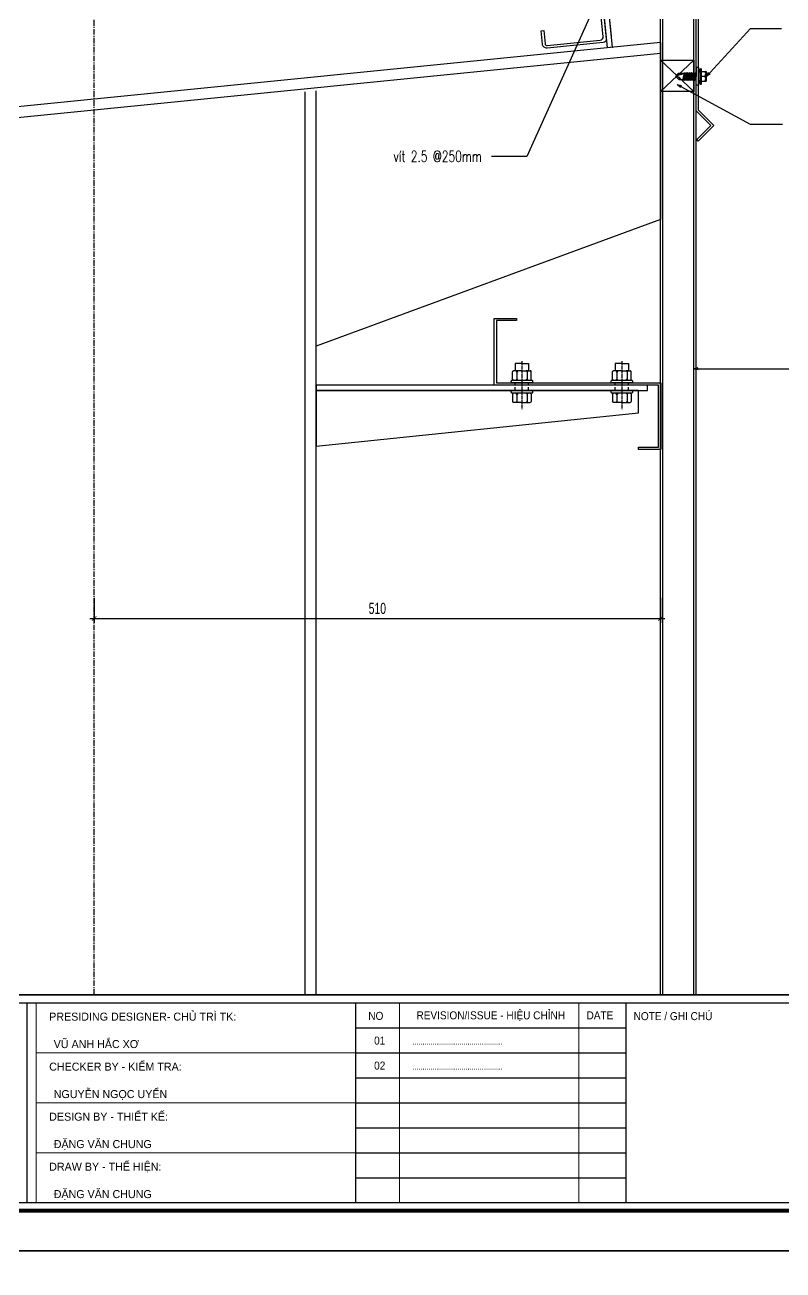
# Model space of a CAD drawing. Header units: inches. Extents: x 2 to 32666, y -5537 to 22.
# Drawn here: x 15077.2 to 15247.9, y -4128.8 to -3848.7 of the extents above; entities that cross this region are included whole.
import ezdxf
from ezdxf.enums import TextEntityAlignment as Align

# ---------------------------------------------------------------- set-up
doc = ezdxf.new("R2010")
doc.units = ezdxf.units.IN
doc.header["$MEASUREMENT"] = 0
for name, pattern in [('CENTER', [2, 1.25, -0.25, 0.25, -0.25]), ('CENTER2', [1.125, 0.75, -0.125, 0.125, -0.125]), ('HIDDEN2', [4.7625, 3.175, -1.5875])]:
    doc.linetypes.add(name, pattern=pattern)
doc.layers.get('Defpoints').update_dxf_attribs({"lineweight": 9})
doc.layers.add('12H-Text', color=3, linetype='Continuous', lineweight=15)
doc.layers.add('S-Hatch', color=8, linetype='Continuous', lineweight=9)
for name, color, linetype in [('2', 2, 'Continuous'), ('251', 251, 'Continuous'), ('3', 3, 'Continuous'), ('6', 6, 'Continuous'), ('7', 7, 'Continuous'), ('9', 9, 'Continuous'), ('BAO KHUNG', 31, 'Continuous'), ('DIM', 8, 'Continuous'), ('NET IN', 3, 'Continuous'), ('STRUCTURE', 1, 'Continuous'), ('Tim truc', 8, 'Continuous'), ('Xago', 6, 'Continuous')]:
    doc.layers.add(name, color=color, linetype=linetype)
doc.layers.add('Cover text', color=7, linetype='Continuous', true_color=0x52370f)
doc.styles.add('hung', font='vnsimli.shx', dxfattribs={"width": 0.7, "height": 520})
doc.styles.add('ST1', font='vnshx.shx', dxfattribs={"width": 0.7})
doc.styles.add('ST3', font='VHAVANB.TTF')
doc.styles.get("Standard").update_dxf_attribs({"font": 'arial.ttf'})
doc.styles.add('style1', font='VHAVAN.TTF')
doc.styles.add('STYLE2', font='VHAVAN.TTF')
doc.styles.add('TIEU DE', font='Vharialn.ttf')
doc.dimstyles.new('4', dxfattribs={"dimtxt": 2.5, "dimasz": 1, "dimexe": 1, "dimexo": 0, "dimgap": 1, "dimtad": 1, "dimdec": 0, "dimlfac": 4, "dimzin": 0, "dimdsep": 46, "dimtxsty": 'ST1', "dimblk": 'ARCHTICK', "dimcen": 1, "dimdle": 1, "dimclrd": 8, "dimclre": 8, "dimclrt": 3, "dimadec": 0, "dimazin": 0, "dimtfac": 1, "dimtdec": 0, "dimtix": 1, "dimtmove": 1, "dimatfit": 3, "dimldrblk": 'OPEN30', "dimfxl": 0.18, "dimtfill": 1, "dimtolj": 1, "dimtzin": 0, "dimlwd": -1, "dimlwe": -1, "dimarcsym": 2})
pattern_1 = [(165, (-2929.86261, 4673.71054), (-0.028470095, -0.1062518409), [])]
pattern_2 = [(195, (-2929.86261, -4686.91054), (-0.028470095, 0.1062518409), [])]
pattern_3 = [(15, (2929.86261, 4673.71054), (0.028470095, -0.1062518409), [])]
pattern_4 = [(345, (2929.86261, -4686.91054), (0.028470095, 0.1062518409), [])]

# ---------------------------------------------------------------- blocks, each defined once
blk = doc.blocks.new('kt kien truc 1')
at = {"layer": '2', "color": 157, "linetype": 'Continuous'}
blk.add_lwpolyline([(0, 420), (594, 420), (594, 0), (0, 0)], close=True, dxfattribs=at)
at = {"layer": '251', "linetype": 'Continuous'}
for p, q in [((285.8, 50.19), (346.77, 50.19)), ((285.8, 44.56), (346.77, 44.56)), ((285.8, 38.94), (346.77, 38.94)), ((285.8, 33.31), (346.77, 33.31)), ((285.8, 27.69), (346.77, 27.69)), ((285.8, 22.06), (346.77, 22.06)), ((285.8, 16.44), (346.77, 16.44))]:
    blk.add_line(p, q, dxfattribs=at)
at = {"layer": '7', "color": 147, "linetype": 'Continuous'}
blk.add_lwpolyline([(12.33, 57.61), (581.67, 57.61), (581.67, 409.19), (12.33, 409.19)], close=True, dxfattribs=at)
at = {"layer": 'BAO KHUNG', "color": 7}
blk.add_line((346.77, 10.81), (346.77, 55.81), dxfattribs=at)
at = {"layer": 'BAO KHUNG', "color": 167, "linetype": 'Continuous', "const_width": 0.871}
blk.add_lwpolyline([(10.59, 9.07), (583.41, 9.07), (583.41, 410.93), (10.59, 410.93)], close=True, dxfattribs=at)
at = {"layer": 'BAO KHUNG', "color": 7}
for points in [[(144.95, 55.81), (285.8, 55.81), (285.8, 10.81), (144.95, 10.81)], [(211.89, 55.81), (474.14, 55.81), (474.14, 10.81), (211.89, 10.81)]]:
    blk.add_lwpolyline(points, close=True, dxfattribs=at)
at = {"layer": 'S-Hatch'}
for p, q in [((213.95, 10.81), (213.95, 55.81)), ((295.73, 55.81), (295.73, 10.81)), ((336.07, 55.81), (336.07, 10.81)), ((285.8, 44.56), (213.95, 44.56)), ((285.8, 33.31), (213.95, 33.31)), ((285.8, 22.06), (213.95, 22.06))]:
    blk.add_line(p, q, dxfattribs=at)
at = {"layer": 'BAO KHUNG', "color": 7, "linetype": 'Continuous', "style": 'ST3'}
for s, p in [('PRESIDING DESIGNER- CHñ TR× TK:', (216.86, 51.8)), ('CHECKER BY - KIÓM TRA:', (216.86, 40.55)), ('design by - thiÕt kÕ:', (216.86, 29.3)), ('DRAW by - thÓ HIÖN:', (216.86, 18.05))]:
    blk.add_text(s, height=1.8, dxfattribs=at).set_placement(p)
at = {"layer": 'BAO KHUNG', "color": 7, "linetype": 'Continuous', "width": 0.9}
for s, p in [('NO', (290.4, 52.88)), ('REVISION/ISSUE - HIỆU CHỈNH', (316.27, 53)), ('DATE', (340.86, 52.99)), ('01', (291.27, 47.31)), ('02', (291.27, 41.69))]:
    blk.add_text(s, height=1.8, dxfattribs=at).set_placement(p, align=Align.MIDDLE_CENTER)
blk.add_text('NOTE / GHI CHÚ', height=1.8, dxfattribs=at).set_placement((348.44, 51.92))
at = {"layer": 'Cover text', "linetype": 'Continuous', "style": 'style1'}
for s, p in [('Vò ANH H¾C X¥', (217.88, 45.63)), ('nguyÔn ngäc uyÓn', (217.88, 34.38)), ('®Æng v¨n chung', (217.88, 23.13)), ('®Æng v¨n chung', (217.88, 11.88))]:
    blk.add_text(s, height=1.8, dxfattribs=at).set_placement(p)
at = {"layer": 'Cover text', "linetype": 'Continuous', "style": 'STYLE2', "width": 0.8}
for p in [(298.6, 46.4), (298.6, 40.78)]:
    blk.add_text('............................................', height=1.5, dxfattribs=at).set_placement(p)
at = {"layer": 'Cover text', "ltscale": 0.5, "style": 'TIEU DE'}
for tag, p in [('TENBANVE', (45.93, 14.6)), ('STT', (555.05, 15.58))]:
    blk.add_attdef(tag, text='', height=2, dxfattribs=at).set_placement(p, align=Align.MIDDLE_CENTER)
blk = doc.blocks.new('*U5668')
h = blk.add_hatch()
h.set_pattern_fill('ANSI31', color=8, scale=0.88, angle=30, style=0)
h.set_pattern_definition(pattern_1)
edge = h.paths.add_edge_path()
edge.add_line((-4.6, 10), (-4.6, 10))
edge.add_ellipse((-5.5, 9.9), major_axis=(-0.608, 0.608), ratio=1, start_angle=231.1342, end_angle=305.0819)
edge.add_line((-5.3, 10.8), (-5.3, 10.8))
edge.add_line((-5.3, 10.8), (-3.9, 10.8))
edge.add_line((-3.9, 10.8), (-3.9, 10.8))
edge.add_ellipse((-3.7, 9.9), major_axis=(-0.608, 0.608), ratio=1, start_angle=-37.0022, end_angle=38.8658)
h = blk.add_hatch()
h.set_pattern_fill('ANSI31', color=8, scale=0.88, angle=30, style=0)
h.set_pattern_definition(pattern_2)
edge = h.paths.add_edge_path()
edge.add_line((-4.6, 3.2), (-4.6, 3.2))
edge.add_ellipse((-5.5, 3.3), major_axis=(-0.608, 0.608), ratio=1, start_angle=144.9181, end_angle=218.8658, ccw=False)
edge.add_line((-5.3, 2.4), (-5.3, 2.4))
edge.add_line((-5.3, 2.4), (-3.9, 2.4))
edge.add_line((-3.9, 2.4), (-3.9, 2.4))
edge.add_ellipse((-3.7, 3.3), major_axis=(-0.608, 0.608), ratio=1, start_angle=51.1342, end_angle=127.0022, ccw=False)
h = blk.add_hatch()
h.set_pattern_fill('ANSI31', color=8, scale=0.88, angle=30, style=0)
h.set_pattern_definition(pattern_3)
edge = h.paths.add_edge_path()
edge.add_line((4.6, 10), (4.6, 10))
edge.add_ellipse((5.5, 9.9), major_axis=(0.608, 0.608), ratio=1, start_angle=54.9181, end_angle=128.8658, ccw=False)
edge.add_line((5.3, 10.8), (5.3, 10.8))
edge.add_line((5.3, 10.8), (3.9, 10.8))
edge.add_line((3.9, 10.8), (3.9, 10.8))
edge.add_ellipse((3.7, 9.9), major_axis=(0.608, 0.608), ratio=1, start_angle=321.1342, end_angle=397.0022, ccw=False)
h = blk.add_hatch()
h.set_pattern_fill('ANSI31', color=8, scale=0.88, angle=30, style=0)
h.set_pattern_definition(pattern_4)
edge = h.paths.add_edge_path()
edge.add_line((4.6, 3.2), (4.6, 3.2))
edge.add_ellipse((5.5, 3.3), major_axis=(0.608, 0.608), ratio=1, start_angle=141.1342, end_angle=215.0819)
edge.add_line((5.3, 2.4), (5.3, 2.4))
edge.add_line((5.3, 2.4), (3.9, 2.4))
edge.add_line((3.9, 2.4), (3.9, 2.4))
edge.add_ellipse((3.7, 3.3), major_axis=(0.608, 0.608), ratio=1, start_angle=232.9978, end_angle=308.8658)
h = blk.add_hatch()
h.set_pattern_fill('ANSI31', color=8, scale=0.88, angle=30, style=0)
h.set_pattern_definition([(165, (-2929.86261, 4715.51054), (-0.028470095, -0.1062518409), [])])
edge = h.paths.add_edge_path()
edge.add_line((-4.6, -11.2), (-4.6, -11.2))
edge.add_ellipse((-5.5, -11.3), major_axis=(-0.608, 0.608), ratio=1, start_angle=231.1342, end_angle=305.0819)
edge.add_line((-5.3, -10.4), (-5.3, -10.4))
edge.add_line((-5.3, -10.4), (-3.9, -10.4))
edge.add_line((-3.9, -10.4), (-3.9, -10.4))
edge.add_ellipse((-3.7, -11.3), major_axis=(-0.608, 0.608), ratio=1, start_angle=-37.0022, end_angle=38.8658)
h = blk.add_hatch()
h.set_pattern_fill('ANSI31', color=8, scale=0.88, angle=30, style=0)
h.set_pattern_definition([(15, (2929.86261, 4715.51054), (0.028470095, -0.1062518409), [])])
edge = h.paths.add_edge_path()
edge.add_line((4.6, -11.2), (4.6, -11.2))
edge.add_ellipse((5.5, -11.3), major_axis=(0.608, 0.608), ratio=1, start_angle=54.9181, end_angle=128.8658, ccw=False)
edge.add_line((5.3, -10.4), (5.3, -10.4))
edge.add_line((5.3, -10.4), (3.9, -10.4))
edge.add_line((3.9, -10.4), (3.9, -10.4))
edge.add_ellipse((3.7, -11.3), major_axis=(0.608, 0.608), ratio=1, start_angle=321.1342, end_angle=397.0022, ccw=False)
h = blk.add_hatch()
h.set_pattern_fill('ANSI31', color=8, scale=0.88, angle=30, style=0)
h.set_pattern_definition([(195, (-2929.86261, -4645.11054), (-0.028470095, 0.1062518409), [])])
edge = h.paths.add_edge_path()
edge.add_line((-4.6, -18), (-4.6, -18))
edge.add_ellipse((-5.5, -17.9), major_axis=(-0.608, 0.608), ratio=1, start_angle=144.9181, end_angle=218.8658, ccw=False)
edge.add_line((-5.3, -18.8), (-5.3, -18.8))
edge.add_line((-5.3, -18.8), (-3.9, -18.8))
edge.add_line((-3.9, -18.8), (-3.9, -18.8))
edge.add_ellipse((-3.7, -17.9), major_axis=(-0.608, 0.608), ratio=1, start_angle=51.1342, end_angle=127.0022, ccw=False)
h = blk.add_hatch()
h.set_pattern_fill('ANSI31', color=8, scale=0.88, angle=30, style=0)
h.set_pattern_definition([(345, (2929.86261, -4645.11054), (0.028470095, 0.1062518409), [])])
edge = h.paths.add_edge_path()
edge.add_line((4.6, -18), (4.6, -18))
edge.add_ellipse((5.5, -17.9), major_axis=(0.608, 0.608), ratio=1, start_angle=141.1342, end_angle=215.0819)
edge.add_line((5.3, -18.8), (5.3, -18.8))
edge.add_line((5.3, -18.8), (3.9, -18.8))
edge.add_line((3.9, -18.8), (3.9, -18.8))
edge.add_ellipse((3.7, -17.9), major_axis=(0.608, 0.608), ratio=1, start_angle=232.9978, end_angle=308.8658)
at = {"color": 8, "linetype": 'CENTER2'}
blk.add_line((0, -27.6), (0, 16.8), dxfattribs=at)
at = {"color": 8}
for p, q in [((-8.4, 3.3), (-8.4, 9.9)), ((0, 10.8), (-7.5, 10.8)), ((-4.6, 3.3), (-4.6, 9.9)), ((0, 10.8), (7.5, 10.8)), ((4.6, 3.3), (4.6, 9.9)), ((8.4, 3.3), (8.4, 9.9)), ((0, -18.8), (-7.5, -18.8)), ((-4.6, -17.9), (-4.6, -11.3)), ((0, -18.8), (7.5, -18.8)), ((4.6, -17.9), (4.6, -11.3))]:
    blk.add_line(p, q, dxfattribs=at)
at = {"color": 3, "linetype": 'HIDDEN2'}
for p, q in [((-6, 0), (-6, -8)), ((6, 0), (6, -8))]:
    blk.add_line(p, q, dxfattribs=at)
at = {"color": 3}
for points in [[(0, 2.4), (-8.7, 2.4, 0.414214), (-9.6, 1.5), (-9.6, 0.9, 0.414214), (-8.7, 0), (0, 0), (8.7, 0, 0.414214), (9.6, 0.9), (9.6, 1.5, 0.414214), (8.7, 2.4)], [(0, -8), (-8.7, -8, 0.414214), (-9.6, -8.9), (-9.6, -9.5, 0.414214), (-8.7, -10.4), (0, -10.4), (8.7, -10.4, 0.414214), (9.6, -9.5), (9.6, -8.9, 0.414214), (8.7, -8)]]:
    blk.add_lwpolyline(points, format="xyb", close=True, dxfattribs=at)
at = {"color": 8}
for points in [[(-7.5, -10.4, 0.414214), (-8.4, -11.3), (-8.4, -17.9, 0.414214), (-7.5, -18.8)], [(7.5, -10.4, -0.414214), (8.4, -11.3), (8.4, -17.9, -0.414214), (7.5, -18.8)]]:
    blk.add_lwpolyline(points, format="xyb", dxfattribs=at)
blk.add_lwpolyline([(-7.5, -10.4), (0, -10.4)], dxfattribs=at)
at = {"color": 3}
for points in [[(0, -25.4), (-5.9, -25.4, -0.414214), (-6, -25.3), (-6, -18.8)], [(0, -25.4), (5.9, -25.4, 0.414214), (6, -25.3), (6, -18.8)]]:
    blk.add_lwpolyline(points, format="xyb", dxfattribs=at)
at = {"color": 8}
for centre, start, end in [((-7.5, 9.9), 90, 180), ((-7.5, 3.3), 180, 270), ((-5.5, 9.9), 360, 90), ((-5.5, 3.3), 270, 0), ((-5.5, 3.3), 270, 0), ((-3.7, 9.9), 90, 180), ((-3.7, 3.3), 180, 270), ((-3.7, 3.3), 180, 270), ((3.7, 9.9), 360, 90), ((3.7, 3.3), 270, 0), ((3.7, 3.3), 270, 0), ((5.5, 9.9), 90, 180), ((5.5, 3.3), 180, 270), ((5.5, 3.3), 180, 270), ((7.5, 9.9), 360, 90), ((7.5, 3.3), 270, 0), ((-5.5, -11.3), 360, 90), ((-3.7, -11.3), 90, 180), ((3.7, -11.3), 360, 90), ((5.5, -11.3), 90, 180), ((-5.5, -17.9), 270, 0), ((-5.5, -17.9), 270, 0), ((-3.7, -17.9), 180, 270), ((-3.7, -17.9), 180, 270), ((3.7, -17.9), 270, 0), ((3.7, -17.9), 270, 0), ((5.5, -17.9), 180, 270), ((5.5, -17.9), 180, 270)]:
    blk.add_arc(centre, 0.859, start, end, dxfattribs=at)
blk = doc.blocks.new('*U3621')
at = {"color": 3, "ltscale": 10}
for p, q in [((5, 135), (0, 135)), ((0, 135), (0, 0)), ((5, 135), (0, 135)), ((0, 135), (0, 7.8)), ((5, 10), (5, 135)), ((5, 0), (5, 135)), ((4.7, 0), (5, 0)), ((5, 0), (0, 0)), ((5, 0), (5, 0)), ((5, 0), (5, 0)), ((5, 0), (5, 0))]:
    blk.add_line(p, q, dxfattribs=at)
at = {"color": 6, "ltscale": 10}
blk.add_lwpolyline([(-3, 5), (-53.6, 5, -0.414214), (-57.6, 9), (-57.6, 21), (-55.2, 21), (-55.2, 9, 0.414214), (-53.6, 7.4), (-5.4, 7.4, 0.414214), (-2.4, 10.4), (-2.4, 152, -0.414214), (0.6, 155), (56, 155, -0.414214), (60, 151), (60, 139), (57.6, 139), (57.6, 151, 0.414214), (56, 152.6), (3, 152.6, 0.414214), (0, 149.6), (0, 8, -0.414214)], format="xyb", close=True, dxfattribs=at)
at = {"xscale": -1, "rotation": 89.99999999959392}
for p in [(-3, 110), (-3, 50)]:
    blk.add_blockref('*U5668', p, dxfattribs=at)
blk = doc.blocks.new('*U5669')
h = blk.add_hatch()
h.set_pattern_fill('ANSI31', color=8, scale=0.88, angle=30, style=0)
h.set_pattern_definition(pattern_1)
edge = h.paths.add_edge_path()
edge.add_line((-4.6, 10), (-4.6, 10))
edge.add_ellipse((-5.5, 9.9), major_axis=(-0.608, 0.608), ratio=1, start_angle=231.1342, end_angle=305.0819)
edge.add_line((-5.3, 10.8), (-5.3, 10.8))
edge.add_line((-5.3, 10.8), (-3.9, 10.8))
edge.add_line((-3.9, 10.8), (-3.9, 10.8))
edge.add_ellipse((-3.7, 9.9), major_axis=(-0.608, 0.608), ratio=1, start_angle=-37.0022, end_angle=38.8658)
h = blk.add_hatch()
h.set_pattern_fill('ANSI31', color=8, scale=0.88, angle=30, style=0)
h.set_pattern_definition(pattern_2)
edge = h.paths.add_edge_path()
edge.add_line((-4.6, 3.2), (-4.6, 3.2))
edge.add_ellipse((-5.5, 3.3), major_axis=(-0.608, 0.608), ratio=1, start_angle=144.9181, end_angle=218.8658, ccw=False)
edge.add_line((-5.3, 2.4), (-5.3, 2.4))
edge.add_line((-5.3, 2.4), (-3.9, 2.4))
edge.add_line((-3.9, 2.4), (-3.9, 2.4))
edge.add_ellipse((-3.7, 3.3), major_axis=(-0.608, 0.608), ratio=1, start_angle=51.1342, end_angle=127.0022, ccw=False)
h = blk.add_hatch()
h.set_pattern_fill('ANSI31', color=8, scale=0.88, angle=30, style=0)
h.set_pattern_definition(pattern_3)
edge = h.paths.add_edge_path()
edge.add_line((4.6, 10), (4.6, 10))
edge.add_ellipse((5.5, 9.9), major_axis=(0.608, 0.608), ratio=1, start_angle=54.9181, end_angle=128.8658, ccw=False)
edge.add_line((5.3, 10.8), (5.3, 10.8))
edge.add_line((5.3, 10.8), (3.9, 10.8))
edge.add_line((3.9, 10.8), (3.9, 10.8))
edge.add_ellipse((3.7, 9.9), major_axis=(0.608, 0.608), ratio=1, start_angle=321.1342, end_angle=397.0022, ccw=False)
h = blk.add_hatch()
h.set_pattern_fill('ANSI31', color=8, scale=0.88, angle=30, style=0)
h.set_pattern_definition(pattern_4)
edge = h.paths.add_edge_path()
edge.add_line((4.6, 3.2), (4.6, 3.2))
edge.add_ellipse((5.5, 3.3), major_axis=(0.608, 0.608), ratio=1, start_angle=141.1342, end_angle=215.0819)
edge.add_line((5.3, 2.4), (5.3, 2.4))
edge.add_line((5.3, 2.4), (3.9, 2.4))
edge.add_line((3.9, 2.4), (3.9, 2.4))
edge.add_ellipse((3.7, 3.3), major_axis=(0.608, 0.608), ratio=1, start_angle=232.9978, end_angle=308.8658)
h = blk.add_hatch()
h.set_pattern_fill('ANSI31', color=8, scale=0.88, angle=30, style=0)
h.set_pattern_definition([(165, (-2929.86261, 4716.51054), (-0.028470095, -0.1062518409), [])])
edge = h.paths.add_edge_path()
edge.add_line((-4.6, -10.2), (-4.6, -10.2))
edge.add_ellipse((-5.5, -10.3), major_axis=(-0.608, 0.608), ratio=1, start_angle=231.1342, end_angle=305.0819)
edge.add_line((-5.3, -9.4), (-5.3, -9.4))
edge.add_line((-5.3, -9.4), (-3.9, -9.4))
edge.add_line((-3.9, -9.4), (-3.9, -9.4))
edge.add_ellipse((-3.7, -10.3), major_axis=(-0.608, 0.608), ratio=1, start_angle=-37.0022, end_angle=38.8658)
h = blk.add_hatch()
h.set_pattern_fill('ANSI31', color=8, scale=0.88, angle=30, style=0)
h.set_pattern_definition([(15, (2929.86261, 4716.51054), (0.028470095, -0.1062518409), [])])
edge = h.paths.add_edge_path()
edge.add_line((4.6, -10.2), (4.6, -10.2))
edge.add_ellipse((5.5, -10.3), major_axis=(0.608, 0.608), ratio=1, start_angle=54.9181, end_angle=128.8658, ccw=False)
edge.add_line((5.3, -9.4), (5.3, -9.4))
edge.add_line((5.3, -9.4), (3.9, -9.4))
edge.add_line((3.9, -9.4), (3.9, -9.4))
edge.add_ellipse((3.7, -10.3), major_axis=(0.608, 0.608), ratio=1, start_angle=321.1342, end_angle=397.0022, ccw=False)
h = blk.add_hatch()
h.set_pattern_fill('ANSI31', color=8, scale=0.88, angle=30, style=0)
h.set_pattern_definition([(195, (-2929.86261, -4644.11054), (-0.028470095, 0.1062518409), [])])
edge = h.paths.add_edge_path()
edge.add_line((-4.6, -17), (-4.6, -17))
edge.add_ellipse((-5.5, -16.9), major_axis=(-0.608, 0.608), ratio=1, start_angle=144.9181, end_angle=218.8658, ccw=False)
edge.add_line((-5.3, -17.8), (-5.3, -17.8))
edge.add_line((-5.3, -17.8), (-3.9, -17.8))
edge.add_line((-3.9, -17.8), (-3.9, -17.8))
edge.add_ellipse((-3.7, -16.9), major_axis=(-0.608, 0.608), ratio=1, start_angle=51.1342, end_angle=127.0022, ccw=False)
h = blk.add_hatch()
h.set_pattern_fill('ANSI31', color=8, scale=0.88, angle=30, style=0)
h.set_pattern_definition([(345, (2929.86261, -4644.11054), (0.028470095, 0.1062518409), [])])
edge = h.paths.add_edge_path()
edge.add_line((4.6, -17), (4.6, -17))
edge.add_ellipse((5.5, -16.9), major_axis=(0.608, 0.608), ratio=1, start_angle=141.1342, end_angle=215.0819)
edge.add_line((5.3, -17.8), (5.3, -17.8))
edge.add_line((5.3, -17.8), (3.9, -17.8))
edge.add_line((3.9, -17.8), (3.9, -17.8))
edge.add_ellipse((3.7, -16.9), major_axis=(0.608, 0.608), ratio=1, start_angle=232.9978, end_angle=308.8658)
at = {"color": 8, "linetype": 'CENTER2'}
blk.add_line((0, -26.6), (0, 16.8), dxfattribs=at)
at = {"color": 8}
for p, q in [((-8.4, 3.3), (-8.4, 9.9)), ((0, 10.8), (-7.5, 10.8)), ((-4.6, 3.3), (-4.6, 9.9)), ((0, 10.8), (7.5, 10.8)), ((4.6, 3.3), (4.6, 9.9)), ((8.4, 3.3), (8.4, 9.9)), ((-4.6, -16.9), (-4.6, -10.3)), ((4.6, -16.9), (4.6, -10.3)), ((0, -17.8), (-7.5, -17.8)), ((0, -17.8), (7.5, -17.8))]:
    blk.add_line(p, q, dxfattribs=at)
at = {"color": 3, "linetype": 'HIDDEN2'}
for p, q in [((-6, 0), (-6, -7)), ((6, 0), (6, -7))]:
    blk.add_line(p, q, dxfattribs=at)
at = {"color": 3}
for points in [[(0, 2.4), (-8.7, 2.4, 0.414214), (-9.6, 1.5), (-9.6, 0.9, 0.414214), (-8.7, 0), (0, 0), (8.7, 0, 0.414214), (9.6, 0.9), (9.6, 1.5, 0.414214), (8.7, 2.4)], [(0, -7), (-8.7, -7, 0.414214), (-9.6, -7.9), (-9.6, -8.5, 0.414214), (-8.7, -9.4), (0, -9.4), (8.7, -9.4, 0.414214), (9.6, -8.5), (9.6, -7.9, 0.414214), (8.7, -7)]]:
    blk.add_lwpolyline(points, format="xyb", close=True, dxfattribs=at)
at = {"color": 8}
for points in [[(-7.5, -9.4, 0.414214), (-8.4, -10.3), (-8.4, -16.9, 0.414214), (-7.5, -17.8)], [(7.5, -9.4, -0.414214), (8.4, -10.3), (8.4, -16.9, -0.414214), (7.5, -17.8)]]:
    blk.add_lwpolyline(points, format="xyb", dxfattribs=at)
blk.add_lwpolyline([(-7.5, -9.4), (0, -9.4)], dxfattribs=at)
at = {"color": 3}
for points in [[(0, -24.4), (-5.9, -24.4, -0.414214), (-6, -24.3), (-6, -17.8)], [(0, -24.4), (5.9, -24.4, 0.414214), (6, -24.3), (6, -17.8)]]:
    blk.add_lwpolyline(points, format="xyb", dxfattribs=at)
at = {"color": 8}
for centre, start, end in [((-7.5, 9.9), 90, 180), ((-7.5, 3.3), 180, 270), ((-5.5, 9.9), 360, 90), ((-5.5, 3.3), 270, 0), ((-5.5, 3.3), 270, 0), ((-3.7, 9.9), 90, 180), ((-3.7, 3.3), 180, 270), ((-3.7, 3.3), 180, 270), ((3.7, 9.9), 360, 90), ((3.7, 3.3), 270, 0), ((3.7, 3.3), 270, 0), ((5.5, 9.9), 90, 180), ((5.5, 3.3), 180, 270), ((5.5, 3.3), 180, 270), ((7.5, 9.9), 360, 90), ((7.5, 3.3), 270, 0), ((-5.5, -10.3), 360, 90), ((-3.7, -10.3), 90, 180), ((3.7, -10.3), 360, 90), ((5.5, -10.3), 90, 180), ((-5.5, -16.9), 270, 0), ((-5.5, -16.9), 270, 0), ((-3.7, -16.9), 180, 270), ((-3.7, -16.9), 180, 270), ((3.7, -16.9), 270, 0), ((3.7, -16.9), 270, 0), ((5.5, -16.9), 180, 270), ((5.5, -16.9), 180, 270)]:
    blk.add_arc(centre, 0.859, start, end, dxfattribs=at)
blk = doc.blocks.new('Short_Self_drilling')
at = {"layer": 'STRUCTURE', "color": 1, "linetype": 'Continuous'}
for p, q in [((6.43, 1.74), (-6.43, 1.73)), ((5.14, 3.76), (-5.14, 3.75)), ((-2.57, 2.9), (-5.14, 2.9)), ((-3.43, 3.75), (-3.43, 6.75)), ((3, 7.19), (-3, 7.18)), ((2.57, 2.9), (-2.57, 2.9)), ((-2.14, 2.8), (-2.14, 2.9)), ((6.25, 0), (0, 0)), ((2.15, 2.8), (2.15, 2.9)), ((2.16, -0.5), (2.15, 0.01)), ((5.14, 2.9), (2.57, 2.9)), ((3.43, 3.76), (3.42, 6.76)), ((2.99, -1.17), (-2.7, -0.23)), ((2.99, -2.7), (-2.7, -1.76)), ((2.99, -4.23), (-2.7, -3.28)), ((2.99, -5.75), (-2.7, -4.81)), ((2.99, -7.28), (-2.7, -6.33)), ((-1.91, -7.99), (-2.7, -7.86)), ((-2.14, -1.38), (-2.14, -0.87)), ((-2.14, -2.91), (-2.14, -2.39)), ((-2.14, -4.43), (-2.14, -3.92)), ((-2.13, -5.96), (-2.14, -5.44)), ((-2.14, -12.33), (-2.14, -8.48)), ((-2.13, -7.49), (-2.13, -6.97)), ((3, -8.8), (-1.14, -8.12)), ((2.16, -2.03), (2.16, -1.51)), ((2.16, -3.55), (2.16, -3.04)), ((2.16, -5.08), (2.16, -4.56)), ((2.16, -6.6), (2.16, -6.09)), ((2.16, -8.13), (2.16, -7.61)), ((2.15, -12.31), (2.15, -9.14))]:
    blk.add_line(p, q, dxfattribs=at)
blk.add_lwpolyline([(6.43, 1.31), (6.43, 1.74), (2.14, 2.81), (-2.14, 2.8), (-6.43, 1.73), (-6.43, 1.3)], close=True, dxfattribs=at)
for points in [[(-6.43, 1.3, -0.088869), (-6.25, 0), (0, 0)], [(-0.13, 3.76), (-0.33, 6.23, 0.338878), (-3.14, 6.23), (-3.33, 3.75)], [(3.3, 3.76), (3.1, 6.23, 0.338878), (0.29, 6.23), (0.1, 3.76)], [(-0.08, -14.04), (-1.04, -12.24, -0.148657), (-1.4, -11.2), (-1.95, -7.72, -0.815006), (-1.21, -7.77, 0.150833), (-0.85, -8.68)], [(2.15, -12.31), (0.17, -14.24, -0.333596), (-0.17, -14.24), (-2.14, -12.33)], [(2.15, -12.31), (1.71, -11.7, 0.52242), (0.88, -11.71), (-0.17, -14.24)]]:
    blk.add_lwpolyline(points, format="xyb", dxfattribs=at)
for points in [[(2.99, -1.17), (2.16, -1.51), (-2.14, -0.85), (-2.7, -0.23), (-2.36, 0)], [(2.99, -2.7), (2.16, -3.04), (-2.14, -2.37), (-2.7, -1.76), (-2.14, -1.38), (2.16, -2.03), (2.99, -2.7)], [(2.99, -4.23), (2.16, -4.56), (-2.14, -3.9), (-2.7, -3.28), (-2.14, -2.91), (2.16, -3.55), (2.99, -4.23)], [(2.99, -5.75), (2.16, -6.09), (-2.14, -5.43), (-2.7, -4.81), (-2.14, -4.43), (2.16, -5.08), (2.99, -5.75)], [(2.99, -7.28), (2.16, -7.62), (-2.14, -6.95), (-2.7, -6.33), (-2.13, -5.96), (2.16, -6.6), (2.99, -7.28)], [(-1.82, -8.53), (-2.14, -8.48), (-2.7, -7.86), (-2.13, -7.49), (-1.83, -7.53)], [(-1.26, -7.62), (2.16, -8.13), (3, -8.8)], [(-1.18, 0), (2.16, -0.5), (2.99, -1.17)], [(3, -8.8), (2.16, -9.14), (-0.85, -8.68)]]:
    blk.add_lwpolyline(points, dxfattribs=at)
for centre, radius, start, end in [((-4.99, 3.32), 0.455, 109.79487, 250.26739), ((-3, 6.75), 0.429, 90.03113, 180.03113), ((3, 6.76), 0.429, 0.03113, 90.03113), ((5.07, 3.33), 0.435, 279.72757, 80.33469), ((9.99, 0.17), 3.74, 162.29632, 182.61031)]:
    blk.add_arc(centre, radius, start, end, dxfattribs=at)
blk = doc.blocks.new('_ArchTick')
at = {"color": 0, "linetype": 'ByBlock', "const_width": 0.15}
blk.add_lwpolyline([(-0.5, -0.5), (0.5, 0.5)], dxfattribs=at)
blk = doc.blocks.new('_Open30')
at = {"color": 0, "linetype": 'ByBlock', "lineweight": -2}
for p, q in [((-1, 0.27), (0, 0)), ((0, 0), (-1, -0.27)), ((0, 0), (-1, 0))]:
    blk.add_line(p, q, dxfattribs=at)
blk = doc.blocks.new('*D6185')
at = {"layer": 'Defpoints', "color": 0, "transparency": 16777216}
for p in [(15092.76, -3977.63), (15220.26, -3977.63), (15220.26, -3982.25)]:
    blk.add_point(p, dxfattribs=at)
at = {"layer": 'DIM', "color": 8, "linetype": 'Continuous', "transparency": 16777216}
for p, q in [((15092.76, -3977.63), (15092.76, -3983.25)), ((15220.26, -3977.63), (15220.26, -3983.25)), ((15091.76, -3982.25), (15221.26, -3982.25))]:
    blk.add_line(p, q, dxfattribs=at)
at = {"layer": 'DIM', "color": 8, "transparency": 16777216, "rotation": 180}
blk.add_blockref('_ArchTick', (15092.76, -3982.25), dxfattribs=at)
at = {"layer": 'DIM', "color": 8, "transparency": 16777216}
blk.add_blockref('_ArchTick', (15220.26, -3982.25), dxfattribs=at)
at = {"layer": 'DIM', "color": 3, "transparency": 16777216, "insert": (15156.51, -3980), "char_height": 2.5, "attachment_point": 5, "style": 'ST1', "bg_fill": 3, "box_fill_scale": 1.25, "bg_fill_color": 256, "bg_fill_true_color": 13158600, "bg_fill_transparency": 0}
blk.add_mtext('\\A1;510', dxfattribs=at)
blk = doc.blocks.new('_Dot')
at = {"color": 0, "linetype": 'ByBlock', "lineweight": -2}
blk.add_line((-0.5, 0), (-1, 0), dxfattribs=at)
at = {"color": 0, "linetype": 'ByBlock', "const_width": 0.5}
blk.add_lwpolyline([(-0.25, 0, 1), (0.25, 0, 1)], format="xyb", close=True, dxfattribs=at)
blk = doc.blocks.new('DOT')
at = {"color": 0, "linetype": 'ByBlock'}
blk.add_line((-0.5, 0), (-1, 0), dxfattribs=at)
at = {"color": 0, "linetype": 'ByBlock', "const_width": 0.5}
blk.add_lwpolyline([(-0.25, 0, 1), (0.25, 0, 1)], format="xyb", close=True, dxfattribs=at)

msp = doc.modelspace()

# ---------------------------------------------------------------- linework, layer by layer
at = {"layer": '2', "ltscale": 10}
for p, q in [((15220.2579, -3852.6612), (14878.1005, -3886.8769)), ((15220.2579, -3852.6612), (15220.2579, -3892.4829)), ((15220.2579, -3855.1736), (14878.1005, -3889.3894)), ((15140.2531, -4066.9148), (15140.2643, -3863.7979)), ((15142.7531, -4066.9148), (15142.7643, -3863.5479)), ((15220.2579, -3892.4829), (15142.7611, -3920.9745))]:
    msp.add_line(p, q, dxfattribs=at)
msp.add_lwpolyline([(15182.8194, -3929.7362), (15182.8194, -3914.7362), (15187.8194, -3914.7362), (15187.8194, -3915.2362), (15183.3194, -3915.2362), (15183.3194, -3929.2362), (15220.3194, -3929.2362), (15220.3194, -3944.2362), (15215.3194, -3944.2362), (15215.3194, -3943.7362), (15219.8194, -3943.7362), (15219.8194, -3929.7362)], close=True, dxfattribs=at)
at = {"layer": '2'}
for points in [[(15142.7606, -3931.0008), (15217.3194, -3930.9862), (15217.3194, -3929.7362), (15142.7606, -3929.7508)], [(15215.3194, -3935.9862), (15215.3194, -3930.9862), (15142.7606, -3931.0008), (15142.7606, -3943.5008), (15142.7606, -3943.5008)]]:
    msp.add_lwpolyline(points, close=True, dxfattribs=at)
at = {"layer": '3', "ltscale": 10}
for p, q in [((15220.2579, -4066.9148), (15220.2579, -3815.6594)), ((15220.7579, -4066.9148), (15220.7579, -3815.6594)), ((15227.7579, -4066.9148), (15227.7579, -3815.6594)), ((15228.2579, -4066.9148), (15228.2579, -3815.6594))]:
    msp.add_line(p, q, dxfattribs=at)
at = {"layer": '6'}
msp.add_lwpolyline([(15151.0055, -3820.5592), (15161.6549, -3800.7751), (15241.2579, -3792.8148), (15241.2579, -3830.3148), (15228.7579, -3830.3148), (15228.7579, -3867.8148), (15232.2915, -3871.3484), (15228.7579, -3874.882), (15228.4043, -3874.5284), (15231.5843, -3871.3484), (15228.2579, -3868.0219), (15228.2579, -3829.8148), (15240.7579, -3829.8148), (15240.7579, -3793.3673), (15161.9692, -3801.2462), (15151.4458, -3820.7962)], close=True, dxfattribs=at)
at = {"layer": '9'}
for p, q in [((15220.2579, -3863.7376), (15227.7579, -3856.6449)), ((15220.2579, -3856.6449), (15227.7579, -3863.7376))]:
    msp.add_line(p, q, dxfattribs=at)
msp.add_lwpolyline([(15220.2579, -3856.6449), (15227.7579, -3856.6449), (15227.7579, -3863.7376), (15220.2579, -3863.7376)], close=True, dxfattribs=at)
at = {"layer": 'DIM'}
msp.add_lwpolyline([(14878.1005, -3715.3349), (15447.4384, -3715.3349), (15447.4384, -4066.9148), (14878.1005, -4066.9148)], close=True, dxfattribs=at)
at = {"layer": 'NET IN'}
for points in [[(14865.7695, -3704.5249), (15459.7695, -3704.5249), (15459.7695, -4124.5249), (14865.7695, -4124.5249)], [(14865.7695, -4124.5249), (15459.7695, -4124.5249), (15459.7695, -4544.5249), (14865.7695, -4544.5249)]]:
    msp.add_lwpolyline(points, close=True, dxfattribs=at)
at = {"layer": 'Tim truc', "linetype": 'CENTER'}
msp.add_line((15092.7574, -4066.9148), (15092.7574, -3803.1749), dxfattribs=at)

# ---------------------------------------------------------------- block references
at = {"color": 1, "xscale": 0.3200000000259798, "yscale": 0.3200000000259798, "zscale": 0.3200000000259798, "rotation": 269.9688727237926}
msp.add_blockref('Short_Self_drilling', (15228.2919, -3860.2982), dxfattribs=at)
at = {"layer": '2', "xscale": -0.25, "yscale": 0.25, "zscale": 0.25, "rotation": 180}
for p in [(15189.0694, -3930.9862), (15211.5694, -3930.9862)]:
    msp.add_blockref('*U5669', p, dxfattribs=at)
at = {"layer": '3'}
for p in [(14865.7695, -4124.5249), (14865.7695, -4544.5249)]:
    msp.add_blockref('kt kien truc 1', p, dxfattribs=at)
at = {"layer": 'Xago', "xscale": 0.25, "yscale": 0.25, "zscale": 0.25, "rotation": 5.710593137190924}
msp.add_blockref('*U3621', (15208.2305, -3853.8639), dxfattribs=at)

# ---------------------------------------------------------------- texts
at = {"layer": '12H-Text', "style": 'hung', "width": 0.7}
msp.add_text('vÝt 2.5 @250mm', height=2.5, dxfattribs=at).set_placement((15160.1392, -3879.5393))

# ---------------------------------------------------------------- leaders
at = {"layer": 'DIM'}
for points, override in [([(15215.9497, -3821.2443), (15190.1547, -3878.2978), (15182.211, -3878.2978)], {"dimgap": 1, "dimtad": 0, "dimldrblk": 'DOT'}), ([(15230.5909, -3860.2982), (15240.553, -3849.5157), (15247.4657, -3849.5157)], {"dimgap": 1, "dimtad": 0}), ([(15224.0079, -3862.1219), (15240.4658, -3871.0249), (15247.7032, -3871.0249)], {"dimgap": 1, "dimtad": 0}), ([(15227.7579, -3926.0582), (15252.9265, -3926.0582)], {"dimgap": 1, "dimtad": 0})]:
    msp.add_leader(points, dimstyle='4', override=override, dxfattribs=at)

# ---------------------------------------------------------------- next in the draw order: dimensions: what is measured, and where the dimension line sits
dim = msp.add_linear_dim(base=(15220.2579, -3982.2531), p1=(15092.7574, -3977.6276), p2=(15220.2579, -3977.6276), dimstyle='4', override={"dimzin": 8, "dimldrblk": 'DOT'}, dxfattribs=at)
dim.commit()
dim.dimension.update_dxf_attribs({"geometry": '*D6185', "text_midpoint": (15156.5076, -3980.0031)})

doc.saveas('drawing.dxf')
